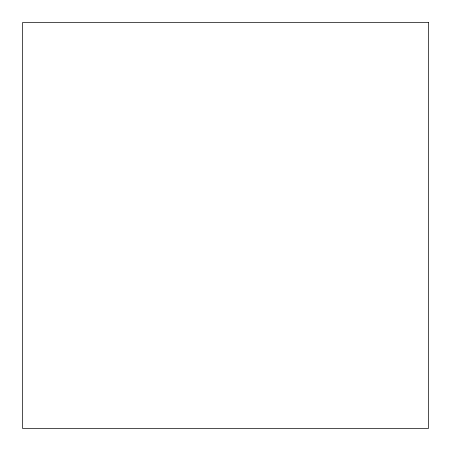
<?xml version="1.0" encoding="UTF-8"?>
<svg xmlns="http://www.w3.org/2000/svg" width="451" height="451" viewBox="0 0 451 451"><rect width="100%" height="100%" fill="white"/><g stroke="black" fill="none" stroke-linecap="round" stroke-linejoin="round"><path stroke-width="0.68" d="M428.45 22.55L22.55 22.55L22.55 428.45L428.45 428.45L428.45 22.55"/></g></svg>
